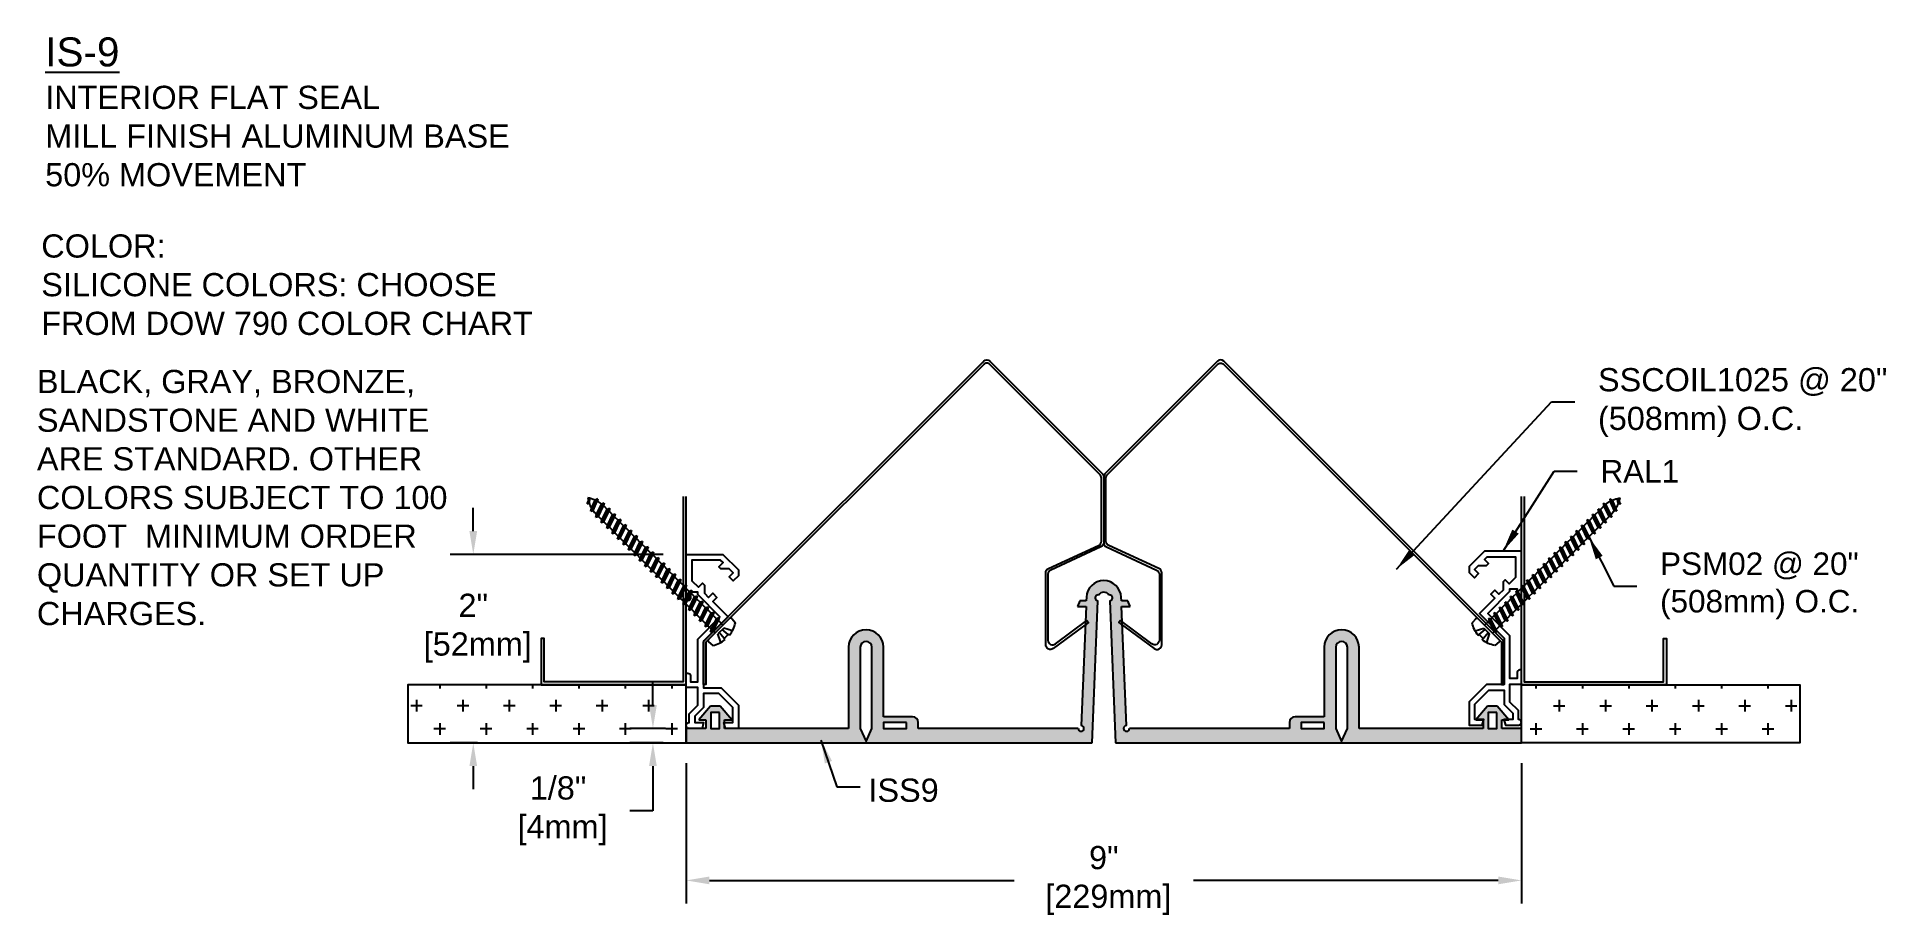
# Model space of a CAD drawing. Header units: inches. Extents: x -4 to 15.9, y -1.9 to 7.6.
import ezdxf

# ---------------------------------------------------------------- set-up
doc = ezdxf.new("R2010")
doc.units = ezdxf.units.IN
doc.header["$MEASUREMENT"] = 0
for name, color, linetype in [('Anchors', 4, 'Continuous'), ('Conditions', 1, 'Continuous'), ('Dimensions', 3, 'Continuous'), ('Fillers', 2, 'Continuous'), ('Metals', 7, 'Continuous'), ('TEXT', 2, 'Continuous')]:
    doc.layers.add(name, color=color, linetype=linetype)
doc.styles.add('ARIAL', font='arial.ttf')
doc.dimstyles.new('Arial', dxfattribs={"dimtxt": 0.25, "dimasz": 0.25, "dimexe": 0.25, "dimexo": 0.25, "dimgap": 0.25, "dimtad": 0, "dimtih": 1, "dimtoh": 1, "dimdec": 4, "dimzin": 3, "dimdsep": 46, "dimlunit": 4, "dimtxsty": 'ARIAL', "dimcen": 0.25, "dimadec": 0, "dimazin": 0, "dimtfac": 1, "dimtdec": 4, "dimtofl": 0, "dimtmove": 0, "dimatfit": 3, "dimfxl": 0, "dimfrac": 2, "dimtolj": 1, "dimtzin": 0, "dimarcsym": 0})

# ---------------------------------------------------------------- blocks, each defined once
blk = doc.blocks.new('A$CB0F2')
blk.add_lwpolyline([(0.0290266023966832, 0.002284083816766619, -0.958439057954377), (0.03165451123817498, 0.06417249742318504), (0.03165451123817498, 0.1581724974231791), (0.1246545112381749, 0.2511724974231827), (0.1246545112381732, 0.4421724974231852), (0.0006545112381761697, 0.4421724974231852), (0.0006545112381743934, 0.5971724974231862), (0.01665451123817741, 0.5971724974231805, -0.4142135623730836), (0.04765451123817677, 0.5661724974231803), (0.04765451123817677, 0.5041724974231827), (0.1246545112381749, 0.5041724974231827), (0.1246545112381732, 0.9648537382903073), (0.3641383133159959, 1.204337540368135), (0.1246545112381732, 1.443821342445956), (0.1246545112381732, 1.471172497423181), (0.04765451123817854, 1.471172497423181), (0.04765451123817976, 1.409172497423183, -0.4142135623730893), (0.01665451123817974, 1.378172497423178), (0.0006545112381761697, 1.378172497423178), (0.0006545112381743934, 1.87717249742318), (0.3969959238851253, 1.87717249742318), (0.563654511238175, 1.710513910070132), (0.563654511238175, 1.64709847101848), (0.5069738831156823, 1.590417842895987), (0.4631332626821134, 1.634258463329557), (0.5076809898968708, 1.678806190544306), (0.4638403694633055, 1.722646810977869), (0.3754520218149811, 1.721939704196684), (0.3535317115981975, 1.74386001441347), (0.3980794388129532, 1.788407741628225), (0.3713146830179941, 1.815172497423183), (0.06265451123817378, 1.815172497423176), (0.06265451123817378, 1.593502583313088), (0.1329143958679957, 1.523242698683268), (0.1767550163015592, 1.567083319116831), (0.1986753265183427, 1.545163008900046), (0.1986753265183463, 1.457481768032919), (0.2425159469519134, 1.413641147599348), (0.2863565673854751, 1.457481768032919), (0.3301971878190422, 1.413641147599348), (0.2863565673854787, 1.369800527165785), (0.45181955418313, 1.204337540368135), (0.1866545112381743, 0.9391724974231779), (0.1866545112381743, 0.4391724974231708), (0.3766545112381792, 0.4391724974231708), (0.563654511238175, 0.2521724974231874), (0.563654511238175, 0.002172497423187425), (0.4232673611689055, 0.002172497423187425), (0.406654511238175, 0.06417249742318504), (0.5016545112381756, 0.06417249742318504), (0.5016545112381774, 0.2264912565560438), (0.3509732703710426, 0.3771724974231874), (0.1866545112381743, 0.3771724974231732), (0.1866545112381743, 0.2254912565560532), (0.09365451123817259, 0.1324912565560497), (0.09365451123817259, 0.06417249742318504), (0.1886545112381732, 0.06417249742318504), (0.172041661307448, 0.002172497423187425), (0.0290171089058866, 0.002172497423187425)], format="xyb")
blk = doc.blocks.new('ral1')
blk.add_blockref('A$CB0F2', (-0.0290171089058866, -0.002172497423187369))
blk = doc.blocks.new('*D8')
at = {"layer": 'Defpoints', "color": 0}
for p in [(3, -5.329070518200751e-15), (12, -4.440892098500626e-15), (3, -1.513475064191788)]:
    blk.add_point(p, dxfattribs=at)
at = {"layer": 'Dimensions', "color": 0, "lineweight": -2}
for p, q in [((3, -0.2500000000000053), (3, -1.763475064191788)), ((12, -0.2500000000000044), (12, -1.763475064191788)), ((3.25, -1.513475064191788), (6.533509549795362, -1.513475064191788)), ((11.75, -1.513475064191788), (8.466490450204638, -1.513475064191788))]:
    blk.add_line(p, q, dxfattribs=at)
at = {"layer": 'Dimensions', "color": 0}
for points in [[(3.25, -1.471808397525121), (3.25, -1.555141730858454), (3, -1.513475064191788)], [(11.75, -1.471808397525121), (11.75, -1.555141730858454), (12, -1.513475064191788)]]:
    blk.add_solid(points, dxfattribs=at)
at = {"layer": 'Dimensions', "color": 0, "insert": (7.5, -1.513475064191788), "char_height": 0.25, "attachment_point": 5, "style": 'ARIAL'}
blk.add_mtext('\\A1;9"\\P [229mm]', dxfattribs=at)
blk = doc.blocks.new('*D9')
at = {"layer": 'Defpoints', "color": 0}
for p in [(3, 1.999999999999986), (0.7054412938093683, -0.03099999999999983), (1, -0.03099999999999992)]:
    blk.add_point(p, dxfattribs=at)
at = {"layer": 'Dimensions', "color": 0, "lineweight": -2}
for p, q in [((0.7054412938093687, 2.249999999999987), (0.7054412938093688, 2.499999999999987)), ((2.75, 1.999999999999986), (0.4554412938093688, 1.999999999999987)), ((0.75, -0.03099999999999985), (0.4554412938093683, -0.03099999999999976)), ((0.7054412938093682, -0.2809999999999999), (0.7054412938093682, -0.5309999999999998))]:
    blk.add_line(p, q, dxfattribs=at)
at = {"layer": 'Dimensions', "color": 0}
for points in [[(0.6637746271427021, 2.249999999999987), (0.7471079604760353, 2.249999999999987), (0.7054412938093687, 1.999999999999986)], [(0.6637746271427015, -0.2809999999999999), (0.7471079604760348, -0.2809999999999999), (0.7054412938093683, -0.03099999999999983)]]:
    blk.add_solid(points, dxfattribs=at)
at = {"layer": 'Dimensions', "color": 0, "insert": (0.7054412938093684, 1.204807118202268), "char_height": 0.25, "attachment_point": 5, "style": 'ARIAL'}
blk.add_mtext('\\A1;2"\\P [52mm]', dxfattribs=at)
blk = doc.blocks.new('*D10')
at = {"layer": 'Defpoints', "color": 0}
for p in [(3.028372091158509, 0.1251115863935723), (2.641277263180827, -0.03099999999999982), (2.999999999999999, -0.03099999999999992)]:
    blk.add_point(p, dxfattribs=at)
at = {"layer": 'Dimensions', "color": 0, "lineweight": -2}
for p, q in [((2.641277263180827, 0.3751115863935724), (2.641277263180827, 0.6251115863935724)), ((2.778372091158509, 0.1251115863935724), (2.391277263180827, 0.1251115863935725)), ((2.749999999999999, -0.03099999999999985), (2.391277263180827, -0.03099999999999974)), ((2.641277263180827, -0.2809999999999999), (2.641277263180827, -0.7629426182496241)), ((2.641277263180827, -0.7629426182496241), (2.391277263180827, -0.7629426182496241))]:
    blk.add_line(p, q, dxfattribs=at)
at = {"layer": 'Dimensions', "color": 0}
for points in [[(2.59961059651416, 0.3751115863935724), (2.682943929847494, 0.3751115863935724), (2.641277263180827, 0.1251115863935724)], [(2.59961059651416, -0.2809999999999998), (2.682943929847494, -0.2809999999999999), (2.641277263180827, -0.03099999999999982)]]:
    blk.add_solid(points, dxfattribs=at)
at = {"layer": 'Dimensions', "color": 0, "insert": (1.619022829347266, -0.7629426182496237), "char_height": 0.25, "attachment_point": 5, "style": 'ARIAL'}
blk.add_mtext('\\A1;1/8"\\P [4mm]', dxfattribs=at)
blk = doc.blocks.new('PSM02')
for p, q in [((-0.1774361427489571, 0.01734847910430732), (-0.1721986086362245, 0.07721376795032042)), ((-0.1615391905238908, 0), (0.1615391905238908, 0)), ((-0.08899429940314846, 0.11585088816332), (-0.04368315182275734, 0.02807098049310348)), ((-0.06000038252260559, -0.06894100000895964), (-0.06000038252260559, 0)), ((-0.04368315182275734, 0.02807098049310348), (0.04368315182275834, 0.02807098049310348)), ((-0.03191969570479153, 0.1271202197543443), (-0.02993926892525717, 0.1114536465035598)), ((-0.02993926892525717, 0.1114536465035598), (0.02993926892525806, 0.1114536465035598)), ((-0.02993926892525717, 0.1114536465035598), (-0.02302516832651497, 0.02807098049310348)), ((0.02993926892525806, 0.1114536465035598), (0.02302516832651619, 0.02807098049310348)), ((0.03191969570479253, 0.1271202197543443), (0.02993926892525806, 0.1114536465035598)), ((0.08899429940314946, 0.11585088816332), (0.04368315182275834, 0.02807098049310348)), ((0.06000038252260587, -0.02727433334229223), (0.06000038252260586, 0)), ((0.1774361427489571, 0.01734847910430732), (0.1721986086362255, 0.07721376795032042)), ((-0.08600000000000033, -0.08333333333331394), (0.08599999999999966, -0.04166666666664653)), ((-0.08600000000000033, -0.0833333333333135), (-0.06000038252260559, -0.06894100000895964)), ((-0.08600000000000033, -0.08333333333331394), (-0.06000038252260559, -0.0977256666576678)), ((-0.08600000000000033, -0.1666666666666479), (0.08599999999999966, -0.1249999999999805)), ((-0.08600000000000033, -0.1666666666666474), (-0.06000038252260559, -0.1522743333422936)), ((-0.08600000000000033, -0.1666666666666479), (-0.06000038252260559, -0.1810589999910017)), ((0.06000038252260492, -0.02727433334229268), (-0.06000038252260559, -0.06894100000895964)), ((0.06000038252260492, -0.05605899999100084), (-0.06000038252260559, -0.0977256666576678)), ((-0.06000038252260559, -0.1522743333422936), (-0.06000038252260559, -0.0977256666576678)), ((0.06000038252260492, -0.1106076666756266), (-0.06000038252260559, -0.1522743333422936)), ((0.06000038252260492, -0.1393923333243348), (-0.06000038252260559, -0.1810589999910017)), ((-0.06000038252260559, -0.2356076666756275), (-0.06000038252260559, -0.1810589999910017)), ((0.06000038252260492, -0.1939410000089605), (-0.06000038252260559, -0.2356076666756275)), ((0.08599999999999966, -0.04166666666664653), (0.06000038252260492, -0.02727433334229268)), ((0.08599999999999966, -0.04166666666664698), (0.06000038252260492, -0.05605899999100084)), ((0.06000038252260587, -0.1106076666756262), (0.06000038252260587, -0.05605899999100039)), ((0.08599999999999966, -0.1249999999999805), (0.06000038252260492, -0.1106076666756266)), ((0.08599999999999966, -0.1249999999999809), (0.06000038252260492, -0.1393923333243348)), ((0.06000038252260587, -0.1939410000089601), (0.06000038252260587, -0.1393923333243343)), ((0.08599999999999966, -0.2083333333333144), (0.06000038252260492, -0.1939410000089605)), ((-0.08600000000000033, -0.2499999999999818), (0.08599999999999966, -0.2083333333333144)), ((-0.08600000000000033, -0.2499999999999813), (-0.06000038252260559, -0.2356076666756275)), ((-0.08600000000000033, -0.2499999999999818), (-0.06000038252260559, -0.2643923333243356)), ((-0.08600000000000033, -0.3333333333333157), (0.08599999999999966, -0.2916666666666483)), ((-0.08600000000000033, -0.3333333333333153), (-0.06000038252260559, -0.3189410000089614)), ((-0.08600000000000033, -0.3333333333333157), (-0.06000038252260559, -0.3477256666576696)), ((-0.08600000000000033, -0.4166666666666496), (0.08599999999999966, -0.3749999999999822)), ((0.06000038252260492, -0.2227256666576687), (-0.06000038252260559, -0.2643923333243356)), ((-0.06000038252260559, -0.3189410000089614), (-0.06000038252260559, -0.2643923333243356)), ((0.06000038252260492, -0.2772743333422945), (-0.06000038252260559, -0.3189410000089614)), ((0.06000038252260492, -0.3060589999910026), (-0.06000038252260559, -0.3477256666576696)), ((-0.06000038252260559, -0.4022743333422953), (-0.06000038252260559, -0.3477256666576696)), ((0.06000038252260492, -0.3606076666756284), (-0.06000038252260559, -0.4022743333422953)), ((0.06000038252260492, -0.3893923333243365), (-0.06000038252260559, -0.4310589999910035)), ((0.08599999999999966, -0.2083333333333148), (0.06000038252260492, -0.2227256666576687)), ((0.06000038252260587, -0.277274333342294), (0.06000038252260587, -0.2227256666576682)), ((0.08599999999999966, -0.2916666666666483), (0.06000038252260492, -0.2772743333422945)), ((0.08599999999999966, -0.2916666666666488), (0.06000038252260492, -0.3060589999910026)), ((0.06000038252260587, -0.3606076666756279), (0.06000038252260587, -0.3060589999910022)), ((0.08599999999999966, -0.3749999999999822), (0.06000038252260492, -0.3606076666756284)), ((0.08599999999999966, -0.3749999999999827), (0.06000038252260492, -0.3893923333243365)), ((0.06000038252260587, -0.4439410000089619), (0.06000038252260587, -0.3893923333243361)), ((-0.08600000000000033, -0.4166666666666492), (-0.06000038252260559, -0.4022743333422953)), ((-0.08600000000000033, -0.4166666666666496), (-0.06000038252260559, -0.4310589999910035)), ((-0.08600000000000033, -0.4999999999999836), (0.08599999999999966, -0.4583333333333162)), ((-0.08600000000000033, -0.4999999999999831), (-0.06000038252260559, -0.4856076666756293)), ((-0.08600000000000033, -0.4999999999999836), (-0.06000038252260559, -0.5143923333243374)), ((-0.08600000000000033, -0.5833333333333175), (0.08599999999999966, -0.5416666666666501)), ((-0.08600000000000033, -0.583333333333317), (-0.06000038252260559, -0.5689410000089632)), ((-0.08600000000000033, -0.5833333333333175), (-0.06000038252260559, -0.5977256666576714)), ((-0.06000038252260559, -0.4856076666756293), (-0.06000038252260559, -0.4310589999910035)), ((0.06000038252260492, -0.4439410000089623), (-0.06000038252260559, -0.4856076666756293)), ((0.06000038252260492, -0.4727256666576705), (-0.06000038252260559, -0.5143923333243374)), ((-0.06000038252260559, -0.5689410000089632), (-0.06000038252260559, -0.5143923333243374)), ((0.06000038252260492, -0.5272743333422962), (-0.06000038252260559, -0.5689410000089632)), ((0.06000038252260492, -0.5560589999910044), (-0.06000038252260559, -0.5977256666576714)), ((-0.06000038252260559, -0.6522743333422971), (-0.06000038252260559, -0.5977256666576714)), ((0.08599999999999966, -0.4583333333333162), (0.06000038252260492, -0.4439410000089623)), ((0.08599999999999966, -0.4583333333333166), (0.06000038252260492, -0.4727256666576705)), ((0.06000038252260587, -0.5272743333422958), (0.06000038252260587, -0.47272566665767)), ((0.08599999999999966, -0.5416666666666501), (0.06000038252260492, -0.5272743333422962)), ((0.08599999999999966, -0.5416666666666505), (0.06000038252260492, -0.5560589999910044)), ((0.06000038252260587, -0.6106076666756297), (0.06000038252260587, -0.5560589999910039)), ((-0.08600000000000033, -0.6666666666666514), (0.08599999999999966, -0.624999999999984)), ((-0.08600000000000033, -0.666666666666651), (-0.06000038252260559, -0.6522743333422971)), ((-0.08600000000000033, -0.6666666666666514), (-0.06000038252260559, -0.6810589999910053)), ((-0.08600000000000033, -0.7499999999999853), (0.08599999999999966, -0.7083333333333179)), ((-0.08600000000000033, -0.7499999999999849), (-0.06000038252260559, -0.735607666675631)), ((-0.08600000000000033, -0.7499999999999853), (-0.06000038252260559, -0.7643923333243392)), ((-0.08600000000000033, -0.8333333333333193), (0.08599999999999966, -0.7916666666666519)), ((0.06000038252260492, -0.6106076666756302), (-0.06000038252260559, -0.6522743333422971)), ((0.06000038252260492, -0.6393923333243383), (-0.06000038252260559, -0.6810589999910053)), ((-0.06000038252260559, -0.735607666675631), (-0.06000038252260559, -0.6810589999910053)), ((0.06000038252260492, -0.6939410000089641), (-0.06000038252260559, -0.735607666675631)), ((0.06000038252260492, -0.7227256666576722), (-0.06000038252260559, -0.7643923333243392)), ((-0.06000038252260559, -0.818941000008965), (-0.06000038252260559, -0.7643923333243392)), ((0.06000038252260492, -0.777274333342298), (-0.06000038252260559, -0.818941000008965)), ((0.08599999999999966, -0.624999999999984), (0.06000038252260492, -0.6106076666756302)), ((0.08599999999999966, -0.6249999999999845), (0.06000038252260492, -0.6393923333243383)), ((0.06000038252260587, -0.6939410000089636), (0.06000038252260587, -0.6393923333243379)), ((0.08599999999999966, -0.7083333333333179), (0.06000038252260492, -0.6939410000089641)), ((0.08599999999999966, -0.7083333333333184), (0.06000038252260492, -0.7227256666576722)), ((0.06000038252260587, -0.7772743333422976), (0.06000038252260587, -0.7227256666576718)), ((0.08599999999999966, -0.7916666666666519), (0.06000038252260492, -0.777274333342298)), ((0.08599999999999966, -0.7916666666666523), (0.06000038252260492, -0.8060589999910062)), ((-0.08600000000000033, -0.8333333333333188), (-0.06000038252260559, -0.818941000008965)), ((-0.08600000000000033, -0.8333333333333193), (-0.06000038252260559, -0.8477256666576731)), ((-0.08600000000000033, -0.9166666666666532), (0.08599999999999966, -0.8749999999999858)), ((-0.08600000000000033, -0.9166666666666528), (-0.06000038252260559, -0.9022743333422989)), ((-0.08600000000000033, -0.9166666666666532), (-0.06000038252260559, -0.931058999991007)), ((-0.08600000000000033, -0.9999999999999871), (0.08599999999999966, -0.9583333333333197)), ((-0.08600000000000033, -0.9999999999999867), (-0.06000038252260559, -0.9856076666756328)), ((0.06000038252260492, -0.8060589999910062), (-0.06000038252260559, -0.8477256666576731)), ((-0.06000038252260559, -0.9022743333422989), (-0.06000038252260559, -0.8477256666576731)), ((0.06000038252260492, -0.8606076666756319), (-0.06000038252260559, -0.9022743333422989)), ((0.06000038252260492, -0.8893923333243401), (-0.06000038252260559, -0.931058999991007)), ((-0.06000038252260559, -0.9856076666756328), (-0.06000038252260559, -0.931058999991007)), ((0.06000038252260492, -0.9439410000089659), (-0.06000038252260559, -0.9856076666756328)), ((0.06000038252260492, -0.972725666657674), (-0.06000038252260559, -1.014392333324341)), ((0.06000038252260587, -0.8606076666756315), (0.06000038252260587, -0.8060589999910057)), ((0.08599999999999966, -0.8749999999999858), (0.06000038252260492, -0.8606076666756319)), ((0.08599999999999966, -0.8749999999999862), (0.06000038252260492, -0.8893923333243401)), ((0.06000038252260587, -0.9439410000089654), (0.06000038252260587, -0.8893923333243396)), ((0.08599999999999966, -0.9583333333333197), (0.06000038252260492, -0.9439410000089659)), ((0.08599999999999966, -0.9583333333333202), (0.06000038252260492, -0.972725666657674)), ((0.06000038252260587, -1.027274333342299), (0.06000038252260587, -0.9727256666576736)), ((-0.08600000000000033, -0.9999999999999871), (-0.06000038252260559, -1.014392333324341)), ((-0.08600000000000033, -1.083333333333321), (0.08599999999999966, -1.041666666666654)), ((-0.08600000000000033, -1.083333333333321), (-0.06000038252260559, -1.068941000008967)), ((-0.08600000000000033, -1.083333333333321), (-0.06000038252260559, -1.097725666657675)), ((-0.08600000000000033, -1.166666666666655), (0.08599999999999966, -1.124999999999988)), ((-0.08600000000000033, -1.166666666666655), (-0.06000038252260559, -1.152274333342301)), ((-0.08600000000000033, -1.166666666666655), (-0.06000038252260559, -1.181058999991009)), ((-0.06000038252260559, -1.068941000008967), (-0.06000038252260559, -1.014392333324341)), ((0.06000038252260492, -1.0272743333423), (-0.06000038252260559, -1.068941000008967)), ((0.06000038252260492, -1.056058999991008), (-0.06000038252260559, -1.097725666657675)), ((-0.06000038252260559, -1.152274333342301), (-0.06000038252260559, -1.097725666657675)), ((0.06000038252260492, -1.110607666675634), (-0.06000038252260559, -1.152274333342301)), ((0.06000038252260492, -1.139392333324342), (-0.06000038252260559, -1.181058999991009)), ((-0.06000038252260559, -1.235607666675635), (-0.06000038252260559, -1.181058999991009)), ((0.06000038252260492, -1.193941000008968), (-0.06000038252260559, -1.235607666675635)), ((0.08599999999999966, -1.041666666666654), (0.06000038252260492, -1.0272743333423)), ((0.08599999999999966, -1.041666666666654), (0.06000038252260492, -1.056058999991008)), ((0.06000038252260587, -1.110607666675633), (0.06000038252260587, -1.056058999991007)), ((0.08599999999999966, -1.124999999999988), (0.06000038252260492, -1.110607666675634)), ((0.08599999999999966, -1.124999999999988), (0.06000038252260492, -1.139392333324342)), ((0.06000038252260587, -1.193941000008967), (0.06000038252260587, -1.139392333324341)), ((0.08599999999999966, -1.208333333333321), (0.06000038252260492, -1.193941000008968)), ((-0.08600000000000033, -1.249999999999989), (0.08599999999999966, -1.208333333333321)), ((-0.08600000000000033, -1.249999999999988), (-0.06000038252260559, -1.235607666675635)), ((-0.08600000000000033, -1.249999999999989), (-0.06000038252260559, -1.264392333324343)), ((-0.08600000000000033, -1.333333333333323), (0.08599999999999966, -1.291666666666655)), ((-0.08600000000000033, -1.333333333333322), (-0.06000038252260559, -1.318941000008969)), ((-0.08600000000000033, -1.333333333333323), (-0.06000038252260559, -1.347725666657677)), ((-0.08600000000000033, -1.416666666666657), (0.08599999999999966, -1.374999999999989)), ((0.06000038252260492, -1.222725666657676), (-0.06000038252260559, -1.264392333324343)), ((-0.06000038252260559, -1.318941000008969), (-0.06000038252260559, -1.264392333324343)), ((0.06000038252260492, -1.277274333342302), (-0.06000038252260559, -1.318941000008969)), ((0.06000038252260492, -1.30605899999101), (-0.06000038252260559, -1.347725666657677)), ((-0.06000038252260559, -1.402274333342302), (-0.06000038252260559, -1.347725666657677)), ((0.06000038252260492, -1.360607666675635), (-0.06000038252260559, -1.402274333342302)), ((0.06000038252260492, -1.389392333324344), (-0.06000038252260559, -1.431058999991011)), ((0.08599999999999966, -1.208333333333322), (0.06000038252260492, -1.222725666657676)), ((0.06000038252260587, -1.277274333342301), (0.06000038252260587, -1.222725666657675)), ((0.08599999999999966, -1.291666666666655), (0.06000038252260492, -1.277274333342302)), ((0.08599999999999966, -1.291666666666656), (0.06000038252260492, -1.30605899999101)), ((0.06000038252260587, -1.360607666675635), (0.06000038252260587, -1.306058999991009)), ((0.08599999999999966, -1.374999999999989), (0.06000038252260492, -1.360607666675635)), ((0.08599999999999966, -1.37499999999999), (0.06000038252260492, -1.389392333324344)), ((0.06000038252260587, -1.443941000008969), (0.06000038252260587, -1.389392333324343)), ((-0.08600000000000033, -1.416666666666656), (-0.06000038252260559, -1.402274333342302)), ((-0.08600000000000033, -1.416666666666657), (-0.06000038252260559, -1.431058999991011)), ((-0.08600000000000033, -1.499999999999991), (0.08599999999999966, -1.458333333333323)), ((-0.08600000000000033, -1.49999999999999), (-0.06000038252260559, -1.485607666675636)), ((-0.08600000000000033, -1.499999999999991), (-0.06000038252260559, -1.514392333324345)), ((-0.08600000000000033, -1.583333333333325), (0.08599999999999966, -1.541666666666657)), ((-0.08600000000000033, -1.583333333333324), (-0.06000038252260559, -1.56894100000897)), ((-0.08600000000000033, -1.583333333333325), (-0.06000038252260559, -1.597725666657678)), ((-0.06000038252260559, -1.485607666675636), (-0.06000038252260559, -1.431058999991011)), ((0.06000038252260492, -1.443941000008969), (-0.06000038252260559, -1.485607666675636)), ((0.06000038252260492, -1.472725666657678), (-0.06000038252260559, -1.514392333324345)), ((-0.06000038252260559, -1.56894100000897), (-0.06000038252260559, -1.514392333324345)), ((0.06000038252260492, -1.527274333342303), (-0.06000038252260559, -1.56894100000897)), ((0.06000038252260492, -1.556058999991011), (-0.06000038252260559, -1.597725666657678)), ((0.08599999999999966, -1.458333333333323), (0.06000038252260492, -1.443941000008969)), ((0.08599999999999966, -1.458333333333324), (0.06000038252260492, -1.472725666657678)), ((0.06000038252260587, -1.527274333342303), (0.06000038252260587, -1.472725666657677)), ((0.08599999999999966, -1.541666666666657), (0.06000038252260492, -1.527274333342303)), ((0.08599999999999966, -1.541666666666658), (0.06000038252260492, -1.556058999991011)), ((0.06000038252260587, -1.610607666675637), (0.06000038252260587, -1.556058999991011)), ((-0.08600000000000033, -1.666666666666659), (0.08599999999999966, -1.624999999999991)), ((-0.08600000000000033, -1.666666666666658), (-0.06000038252260559, -1.652274333342304)), ((-0.08600000000000033, -1.666666666666659), (-0.06000038252260559, -1.681058999991012)), ((-0.08600000000000033, -1.749999999999992), (0.08599999999999966, -1.708333333333325)), ((-0.08600000000000033, -1.749999999999992), (-0.06000038252260559, -1.735607666675638)), ((-0.08600000000000033, -1.749999999999992), (-0.06000038252260559, -1.764392333324346)), ((-0.08600000000000033, -1.833333333333326), (0.08599999999999966, -1.791666666666659)), ((-0.06000038252260559, -1.652274333342304), (-0.06000038252260559, -1.597725666657678)), ((0.06000038252260492, -1.610607666675637), (-0.06000038252260559, -1.652274333342304)), ((0.06000038252260492, -1.639392333324345), (-0.06000038252260559, -1.681058999991012)), ((-0.06000038252260559, -1.735607666675638), (-0.06000038252260559, -1.681058999991012)), ((0.06000038252260492, -1.693941000008971), (-0.06000038252260559, -1.735607666675638)), ((0.06000038252260492, -1.722725666657679), (-0.06000038252260559, -1.764392333324346)), ((-0.06000038252260559, -1.810384033766709), (-0.06000038252260559, -1.764392333324346)), ((0.06000038252260492, -1.777274333342305), (-0.06000038252260559, -1.818941000008972)), ((0.08599999999999966, -1.624999999999991), (0.06000038252260492, -1.610607666675637)), ((0.08599999999999966, -1.624999999999992), (0.06000038252260492, -1.639392333324345)), ((0.06000038252260587, -1.693941000008971), (0.06000038252260587, -1.639392333324345)), ((0.08599999999999966, -1.708333333333325), (0.06000038252260492, -1.693941000008971)), ((0.08599999999999966, -1.708333333333325), (0.06000038252260492, -1.722725666657679)), ((0.06000038252260492, -1.722725666657679), (0.06000038252260492, -1.777274333342305)), ((0.08599999999999966, -1.791666666666659), (0.06000038252260492, -1.777274333342305)), ((0.08599999999999966, -1.791666666666659), (0.06000038252260492, -1.806058999991013)), ((-0.08600000000000033, -1.833333333333326), (-0.06000038252260559, -1.818941000008972)), ((-0.08600000000000033, -1.833333333333326), (-0.05795843673944302, -1.847016662225363)), ((-0.0685072365318801, -1.91666666666666), (0.0786848443678766, -1.874999999999993)), ((-0.0685072365318801, -1.91666666666666), (-0.04701931600050644, -1.90197576635722)), ((-0.0685072365318801, -1.91666666666666), (-0.03889840344016934, -1.926426428765702)), ((0.06000038252260492, -1.806058999991013), (-0.05795843673944302, -1.847016662225363)), ((0.05593063336421672, -1.862020765013267), (-0.04701931600050644, -1.90197576635722)), ((0.04962647156095321, -1.892427993468217), (-0.03889840344016934, -1.926426428765702)), ((0.03045700018366955, -1.946777490736951), (-0.003899972650897879, -1.972015339552947)), ((-0.003899972650897879, -1.972015339552947), (0.05133252330863405, -1.958333333333327)), ((0.01735969712463097, -1.972531926371056), (-0.003899972650897879, -1.972015339552947)), ((0.05133252330863405, -1.958333333333327), (0.01735969712463097, -1.972531926371056)), ((0.05133252330863405, -1.958333333333327), (0.03045700018366955, -1.946777490736951)), ((0.0786848443678766, -1.874999999999993), (0.04962647156095321, -1.892427993468217)), ((0.0786848443678766, -1.874999999999993), (0.05593063336421672, -1.862020765013267)), ((0.06000038252260492, -1.806058999991013), (0.06000038252260587, -1.810384033766709))]:
    blk.add_line(p, q)
for centre, radius, start, end in [((-0.1615391905238908, 0.01595767600000027), 0.015957676, 174.9999999999996, 269.9999999999999), ((4.996003610813204e-16, -0.1847046711059524), 0.3134543499999998, 95.84467723292973, 123.3229701290912), ((4.996003610813204e-16, -0.1847046711059524), 0.3134543499999998, 56.67702987090882, 84.15532276707026), ((0.1615391905238908, 0.01595767600000027), 0.015957676, 270, 5.000000000000427), ((0.2696163539918548, -1.810384033766709), 0.3296167365144604, 180, 181.4809383450329), ((0.2696163539918548, -1.810384033766709), 0.3296167365144604, 186.380865087681, 196.1333251784494), ((0.2696163539918548, -1.810384033766709), 0.3296167365144604, 200.6129064666395, 215.1179786995784), ((-0.2696163539918545, -1.810384033766709), 0.3296167365144604, 324.8820213004216, 330.5325795580877), ((-0.2696163539918545, -1.810384033766709), 0.3296167365144604, 335.5566025897288, 345.5871481149822), ((-0.2696163539918545, -1.810384033766709), 0.3296167365144604, 350.9870971820562, 0)]:
    blk.add_arc(centre, radius, start, end)
blk = doc.blocks.new('ISS9')
h = blk.add_hatch(color=256)
h.dxf.hatch_style = 1
edge = h.paths.add_edge_path()
edge.add_arc((4.437500000000015, 1.531224000777615), 0.03125000000000065, 74.33227022296887, 267.6626544988789, ccw=False)
edge.add_arc((4.499999999999999, 1.529948999742381), 0.06250000000000033, 30.120617092700684, 149.8793829072954, ccw=False)
edge.add_arc((4.562499999999999, 1.531224000777616), 0.03125000000000031, -87.66265449890011, 105.6677297770567, ccw=False)
edge.add_line((4.563774470650677, 1.5), (4.624999999999999, -0.03099999999999992))
edge.add_line((4.624999999999999, -0.031), (9, -0.031))
edge.add_line((9, -0.031), (9, 0.1249999999999973))
edge.add_line((9, 0.1249999999999973), (8.787499999999998, 0.1249999999999973))
edge.add_line((8.787499999999998, 0.1249999999999973), (8.787499999999998, 0.218))
edge.add_line((8.787499999999998, 0.218), (8.864999999999998, 0.218))
edge.add_line((8.864999999999998, 0.218), (8.739999999999998, 0.3629999999999996))
edge.add_line((8.739999999999998, 0.3629999999999996), (8.634999999999998, 0.3629999999999996))
edge.add_line((8.634999999999998, 0.3629999999999996), (8.510000000000002, 0.218))
edge.add_line((8.510000000000002, 0.218), (8.587499999999999, 0.218))
edge.add_line((8.587499999999999, 0.218), (8.587499999999999, 0.1249999999999973))
edge.add_line((8.587499999999999, 0.1249999999999973), (7.249999999999999, 0.1249999999999973))
edge.add_line((7.249999999999999, 0.1249999999999973), (7.249999999999997, 1))
edge.add_arc((7.062499999999999, 1.000000000000001), 0.1874999999999982, 359.9999999999999, 540.0000000000001)
edge.add_line((6.875000000000001, 1), (6.875000000000001, 0.2499999999999982))
edge.add_line((6.875000000000001, 0.2499999999999982), (6.562499999999999, 0.2499999999999973))
edge.add_arc((6.5625, 0.1874999999999974), 0.06249999999999989, 90.00000000000081, 179.9999999999968)
edge.add_line((6.5, 0.1875000000000009), (6.499999999999998, 0.1249999999999973))
edge.add_line((6.499999999999998, 0.1249999999999973), (4.776251956038625, 0.1249999999999982))
edge.add_arc((4.745001956038626, 0.125), 0.03124999999999911, 92.33734550109511, 359.9999999999968, ccw=False)
edge.add_line((4.743727485387951, 0.1562240007776151), (4.691429617857969, 1.437500000000001))
edge.add_line((4.691429617857969, 1.437500000000001), (4.784429617857969, 1.437500000000001))
edge.add_line((4.784429617857969, 1.437500000000001), (4.75887855413508, 1.5))
edge.add_line((4.75887855413508, 1.5), (4.68887855413508, 1.5))
edge.add_line((4.68887855413508, 1.5), (4.687344004665698, 1.537595823646416))
edge.add_arc((4.5, 1.529948999742372), 0.1875000000000019, 2.337345501092683, 177.662654498906)
edge.add_line((4.312655995334302, 1.53759582364642), (4.31112144586492, 1.5))
edge.add_line((4.31112144586492, 1.5), (4.241121445864921, 1.5))
edge.add_line((4.241121445864921, 1.5), (4.215570382142032, 1.437500000000001))
edge.add_line((4.215570382142032, 1.437500000000001), (4.308570382142031, 1.437500000000001))
edge.add_line((4.308570382142031, 1.437500000000001), (4.256272514612048, 0.1562240007776143))
edge.add_arc((4.254998043961374, 0.1249999999999982), 0.03125000000000002, -180, 87.66265449890648, ccw=False)
edge.add_line((4.223748043961374, 0.1249999999999982), (2.5, 0.125))
edge.add_line((2.5, 0.125), (2.5, 0.1875))
edge.add_arc((2.4375, 0.1875), 0.0625, 0, 90)
edge.add_line((2.4375, 0.25), (2.125, 0.25))
edge.add_line((2.125, 0.25), (2.125, 1))
edge.add_arc((1.9375, 0.9999999999999997), 0.1875, 1.017777498068325e-13, 179.9999999999998)
edge.add_line((1.75, 1), (1.75, 0.125))
edge.add_line((1.75, 0.125), (0.4125000000000005, 0.125))
edge.add_line((0.4125000000000005, 0.125), (0.4124999999999996, 0.218))
edge.add_line((0.4124999999999996, 0.218), (0.4900000000000007, 0.218))
edge.add_line((0.4900000000000007, 0.218), (0.3650000000000002, 0.3629999999999996))
edge.add_line((0.3650000000000002, 0.3629999999999996), (0.2599999999999998, 0.3629999999999995))
edge.add_line((0.2599999999999998, 0.3629999999999995), (0.1349999999999998, 0.218))
edge.add_line((0.1349999999999998, 0.218), (0.2125000000000004, 0.218))
edge.add_line((0.2125000000000004, 0.218), (0.2124999999999995, 0.125))
edge.add_line((0.2124999999999995, 0.125), (0, 0.125))
edge.add_line((0, 0.125), (0, -0.031))
edge.add_line((0, -0.031), (4.375000000000001, -0.031))
edge.add_line((4.375000000000001, -0.031), (4.436225529349326, 1.499999999999999))
h.paths.add_polyline_path([(2.375000000000001, 0.125), (2.125, 0.125), (2.125, 0.1875), (2.375, 0.1875)], flags=16)
h.paths.add_polyline_path([(6.625, 0.1249999999999973), (6.625, 0.1875), (6.875000000000001, 0.1875), (6.875000000000001, 0.1249999999999973)], flags=16)
edge = h.paths.add_edge_path(flags=16)
edge.add_line((2, 0.125), (1.9375, -0.01600000000000032))
edge.add_line((1.9375, -0.01600000000000032), (1.875, 0.1250000000000005))
edge.add_line((1.875, 0.1250000000000005), (1.875, 1))
edge.add_arc((1.9375, 1), 0.0625, 0, 180, ccw=False)
edge.add_line((2, 1), (2, 0.125))
edge = h.paths.add_edge_path(flags=16)
edge.add_line((7.000000000000001, 0.1249999999999973), (7.000000000000001, 1))
edge.add_arc((7.062499999999999, 1), 0.06249999999999822, 0, 180, ccw=False)
edge.add_line((7.124999999999997, 1), (7.124999999999998, 0.1249999999999979))
edge.add_line((7.124999999999998, 0.1249999999999979), (7.062499999999999, -0.01600000000000032))
edge.add_line((7.062499999999999, -0.01600000000000032), (7.000000000000001, 0.1249999999999973))
h.paths.add_polyline_path([(0.359, 0.125), (0.266, 0.125), (0.266, 0.2969999999999997), (0.359, 0.2969999999999997)], flags=16)
h.paths.add_polyline_path([(8.640999999999998, 0.1249999999999973), (8.640999999999998, 0.296999999999997), (8.733999999999998, 0.296999999999997), (8.733999999999998, 0.1249999999999973)], flags=16)
for p, q in [((4.241121445864921, 1.5), (4.215570382142032, 1.437500000000001)), ((4.215570382142032, 1.437500000000001), (4.308570382142031, 1.437500000000001)), ((4.31112144586492, 1.5), (4.241121445864921, 1.5)), ((4.308570382142031, 1.437500000000001), (4.256272514612048, 0.1562240007776143)), ((4.312655995334303, 1.537595823646426), (4.31112144586492, 1.5)), ((4.375000000000001, -0.031), (4.436225529349326, 1.5)), ((4.563774470650677, 1.5), (4.624999999999999, -0.031)), ((4.68887855413508, 1.5), (4.687344004665698, 1.537595823646426)), ((4.75887855413508, 1.5), (4.68887855413508, 1.5)), ((4.691429617857969, 1.437500000000001), (4.784429617857969, 1.437500000000001)), ((4.743727485387951, 0.1562240007776143), (4.691429617857969, 1.437500000000001)), ((4.784429617857969, 1.437500000000001), (4.75887855413508, 1.5)), ((1.75, 1), (1.75, 0.125)), ((2.125, 0.25), (2.125, 1)), ((6.875000000000001, 1), (6.875000000000001, 0.2499999999999982)), ((7.249999999999999, 0.1249999999999973), (7.249999999999997, 1)), ((0.26, 0.3629999999999995), (0.1350000000000002, 0.218)), ((0.1350000000000002, 0.218), (0.2125000000000001, 0.218)), ((0.2125000000000001, 0.218), (0.2125000000000001, 0.125)), ((0.3650000000000002, 0.3629999999999995), (0.26, 0.3629999999999995)), ((0.49, 0.218), (0.3650000000000002, 0.3629999999999995)), ((0.4125000000000001, 0.218), (0.49, 0.218)), ((0.4125000000000001, 0.125), (0.4125000000000001, 0.218)), ((2.4375, 0.25), (2.125, 0.25)), ((6.875000000000001, 0.2499999999999982), (6.562499999999999, 0.2499999999999973)), ((8.634999999999998, 0.3629999999999995), (8.510000000000002, 0.218)), ((8.510000000000002, 0.218), (8.587499999999999, 0.218)), ((8.587499999999999, 0.218), (8.587499999999999, 0.1249999999999973)), ((8.739999999999998, 0.3629999999999995), (8.634999999999998, 0.3629999999999995)), ((8.864999999999998, 0.218), (8.739999999999998, 0.3629999999999995)), ((8.787499999999998, 0.218), (8.864999999999998, 0.218)), ((8.787499999999998, 0.1249999999999973), (8.787499999999998, 0.218)), ((0, 0.125), (0, -0.031)), ((0.2125000000000001, 0.125), (0, 0.125)), ((1.75, 0.125), (0.4125000000000001, 0.125)), ((2.5, 0.125), (2.5, 0.1875)), ((4.223748043961374, 0.1249999999999982), (2.5, 0.125)), ((6.499999999999998, 0.1249999999999973), (4.776251956038625, 0.1249999999999982)), ((6.500000000000001, 0.1874999999999982), (6.499999999999998, 0.1249999999999973)), ((8.587499999999999, 0.1249999999999973), (7.249999999999999, 0.1249999999999973)), ((9, 0.1249999999999973), (8.787499999999998, 0.1249999999999973)), ((9, -0.031), (9, 0.1249999999999973)), ((0, -0.031), (4.375000000000001, -0.031)), ((4.624999999999999, -0.031), (9, -0.031))]:
    blk.add_line(p, q)
for points in [[(1.875, 1), (1.875, 0.125), (1.9375, -0.01600000000000032), (2, 0.125), (2, 1, 0.9999999999999999)], [(7.000000000000001, 1), (7.000000000000001, 0.1249999999999973), (7.062499999999999, -0.01600000000000032), (7.124999999999997, 0.1249999999999973), (7.124999999999997, 1, 0.9999999999999999)]]:
    blk.add_lwpolyline(points, format="xyb", close=True)
for points in [[(0.3589999999999998, 0.2969999999999997), (0.266, 0.2969999999999997), (0.266, 0.125), (0.3590000000000002, 0.125)], [(8.733999999999998, 0.296999999999997), (8.640999999999998, 0.296999999999997), (8.640999999999998, 0.1249999999999973), (8.733999999999998, 0.1249999999999973)], [(2.375, 0.1875), (2.125, 0.1875), (2.125, 0.125), (2.375, 0.125)], [(6.875000000000001, 0.1875), (6.625, 0.1875), (6.625, 0.1249999999999973), (6.875000000000001, 0.1249999999999973)]]:
    blk.add_lwpolyline(points, close=True)
for centre, radius, start, end in [((4.5, 1.529948999742373), 0.1875000000000014, 2.337345501095593, 177.6626544989044), ((4.437499999999999, 1.531224000777616), 0.03125000000000078, 74.3322702229402, 267.662654498909), ((4.5, 1.529948999742382), 0.06250000000000062, 30.12061709270023, 149.8793829072994), ((4.562500000000001, 1.531224000777616), 0.03125000000000055, 272.3373455010976, 105.6677297770582), ((1.9375, 1), 0.1875, 0, 180), ((7.062499999999999, 1), 0.1874999999999982, 0, 180), ((2.4375, 0.1875), 0.0625, 0, 90), ((6.562499999999999, 0.1874999999999982), 0.06249999999999911, 90, 180), ((4.254998043961374, 0.1249999999999982), 0.03125000000000003, 180, 87.66265449890656), ((4.745001956038626, 0.125), 0.03124999999999911, 92.3373455010952, 359.9999999999976)]:
    blk.add_arc(centre, radius, start, end)
blk = doc.blocks.new('SS2C9')
at = {"layer": 'Metals'}
for points in [[(3.019354505441754, 3.484532034198125, -0.4142135623730683), (3.085645766178004, 3.484532034198132), (4.297855474869181, 2.272322325506941, -0.1989123673796712), (4.31250013580987, 2.236966986447612), (4.31250013580987, 1.52656367873174, -0.2932563254157349), (4.283332871334522, 1.481110437587027), (3.741667400285195, 1.232847096689419, 0.293256325415739), (3.712500135809847, 1.187393855544705), (3.712500135809847, 0.4763657088196993, 0.6155104360934965), (3.792206836977158, 0.4361474057008863), (4.132573517193578, 0.6875546126788521), (4.147426867109601, 0.6674453762807246), (3.767206836977152, 0.3866011201876489, -0.6155104360935155), (3.687500135809842, 0.4268194233064619), (3.687500135809842, 1.203436311341463, -0.2932563254157565), (3.716667400285189, 1.248889552486176), (4.258332871334517, 1.497152893383785, 0.2932563254157349), (4.287500135809864, 1.542606134528498), (4.287500135809864, 2.226611647388282, 0.1989123673796654), (4.272855474869175, 2.261966986447611), (3.085645769012842, 3.449176692303951, 0.4142135634835282), (3.019354508150911, 3.449176692178298), (0.02500021786201501, 0.4548223791864032), (0.02500021786201501, 0), (0, 0), (1.358098415948916e-07, 0.4444669864476083, -0.1989123673796511), (0.01464479675053099, 0.4798223255069374), (3.019354505441754, 3.484532034198125)], [(5.605645766177986, 3.484532034198125, 0.4142135623730683), (5.539354505441736, 3.484532034198132), (4.327144796750559, 2.272322325506941, 0.1989123673796712), (4.31250013580987, 2.236966986447612), (4.31250013580987, 1.52656367873174, 0.2932563254157349), (4.341667400285218, 1.481110437587027), (4.883332871334545, 1.232847096689419, -0.293256325415739), (4.912500135809893, 1.187393855544705), (4.912500135809893, 0.4763657088196993, -0.6155104360934965), (4.832793434642582, 0.4361474057008863), (4.492426754426162, 0.6875546126788521), (4.477573404510139, 0.6674453762807246), (4.857793434642588, 0.3866011201876489, 0.6155104360935155), (4.937500135809898, 0.4268194233064619), (4.937500135809898, 1.203436311341463, 0.2932563254157565), (4.908332871334551, 1.248889552486176), (4.366667400285223, 1.497152893383785, -0.2932563254157349), (4.337500135809876, 1.542606134528498), (4.337500135809876, 2.226611647388282, -0.1989123673796654), (4.352144796750565, 2.261966986447611), (5.539354502606898, 3.449176692303951, -0.4142135634835282), (5.605645763468829, 3.449176692178298), (8.600000053757725, 0.4548223791864032), (8.600000053757725, 0), (8.62500027161974, 0), (8.625000135809898, 0.4444669864476083, 0.1989123673796511), (8.610355474869209, 0.4798223255069374), (5.605645766177986, 3.484532034198125, 0.4142135623730962)]]:
    blk.add_lwpolyline(points, format="xyb", dxfattribs=at)

msp = doc.modelspace()

# ---------------------------------------------------------------- hatches: boundary and pattern name
at = {"layer": 'Conditions'}
h = msp.add_hatch(dxfattribs=at)
h.set_pattern_fill('CROSS', color=256, style=0)
h.set_pattern_definition([(180, (8.905612227417492, 5.118626280090679), (-0.25, -0.25), [0.125, -0.375]), (270, (8.843112227417492, 5.181126280090679), (0.25, -0.25), [0.125, -0.375])])
h.paths.add_polyline_path([(1.77635683940025e-15, -0.03099999999999992), (3.000000000000001, -0.03099999999999992), (3, 0.0690000000000015), (2.999999999999999, 0.5940000000000001), (1.4375, 0.5940000000000001), (0, 0.5940000000000001)])
h = msp.add_hatch(dxfattribs=at)
h.set_pattern_fill('CROSS', color=256, style=0)
h.set_pattern_definition([(7.016477563892661e-15, (6.094387772582508, 5.118626280090679), (0.25, -0.25), [0.125, -0.375]), (270, (6.156887772582508, 5.181126280090679), (-0.25, -0.25), [0.125, -0.375])])
h.paths.add_polyline_path([(15, -0.03099999999999992), (12, -0.03099999999999992), (12, 0.0690000000000015), (12, 0.5940000000000001), (13.5625, 0.5940000000000001), (15, 0.5940000000000001)])

# ---------------------------------------------------------------- linework, layer by layer
for points in [[(2.96875, 2.62525), (2.96875, 0.6252500000000001), (1.46875, 0.6252500000000001), (1.46875, 1.094), (1.4375, 1.094), (1.4375, 0.5940000000000001), (3, 0.5940000000000001), (3, 2.62525)], [(12.03125, 2.62525), (12.03125, 0.6252500000000001), (13.53125, 0.6252500000000001), (13.53125, 1.094), (13.5625, 1.094), (13.5625, 0.5940000000000001), (12, 0.5940000000000001), (12, 2.62525)], [(3, 0.5940000000000001), (0, 0.5940000000000001), (0, -0.03099999999999992), (3, -0.03099999999999992), (3, 0.5940000000000001)], [(12, 0.5940000000000001), (15, 0.5940000000000001), (15, -0.03099999999999992), (12, -0.03099999999999992), (12, 0.5940000000000001)]]:
    msp.add_lwpolyline(points, dxfattribs=at)

# ---------------------------------------------------------------- block references
at = {"layer": 'Anchors', "rotation": 225}
msp.add_blockref('PSM02', (3.352998952787411, 1.195166090418474), dxfattribs=at)
at = {"layer": 'Anchors', "xscale": -1, "rotation": 135.0000000000001}
msp.add_blockref('PSM02', (11.64550118302615, 1.19366622624341), dxfattribs=at)
at = {"layer": 'Fillers'}
msp.add_blockref('ISS9', (3, -5.329070518200751e-15), dxfattribs=at)
at = {"layer": 'Metals'}
for name, p in [('SS2C9', (3.186, 0.5983449752300496)), ('ral1', (3.028362597667712, 0.1249999999999938))]:
    msp.add_blockref(name, p, dxfattribs=at)
at = {"layer": 'Metals', "xscale": -1}
msp.add_blockref('ral1', (11.97163740233229, 0.1599999999999948), dxfattribs=at)

# ---------------------------------------------------------------- texts
at = {"layer": 'TEXT', "attachment_point": 1, "style": 'ARIAL'}
for s, insert, char_height, width in [('{\\LIS-9\\P\\H0.8x;\\lINTERIOR FLAT SEAL\\PMILL FINISH ALUMINUM BASE\\P50% MOVEMENT}', (-3.907648141585858, 7.570500232523909), 0.3125, 5.875), ('COLOR:{\\L                             \\~\\P}SILICONE COLORS: CHOOSE FROM DOW 790 COLOR CHART', (-3.949499718537279, 5.448147667692161), 0.25, 5.679655840237285), ('BLACK, GRAY, BRONZE, SANDSTONE AND WHITE ARE STANDARD. OTHER COLORS SUBJECT TO 100 FOOT  MINIMUM ORDER QUANTITY OR SET UP CHARGES.', (-3.996761420797064, 3.988000308800075), 0.25, 4.803138805336651)]:
    msp.add_mtext(s, dxfattribs=dict(at, insert=insert, char_height=char_height, width=width))
at = {"layer": 'TEXT', "style": 'ARIAL'}
for s, insert, char_height, attachment_point in [('SSCOIL1025 @ 20"\\P(508mm) O.C.', (12.8251988811688, 4.007057296225979), 0.25, 1), ('\\A1;RAL1', (12.85221128861058, 2.77416012507233), 0.2425, 7), ('PSM02 @ 20"\\P(508mm) O.C.', (13.49446075749804, 2.020491586204523), 0.2425, 1), ('ISS9', (4.963995666745216, -0.4164428122673609), 0.25, 1)]:
    msp.add_mtext(s, dxfattribs=dict(at, insert=insert, char_height=char_height, attachment_point=attachment_point))

# ---------------------------------------------------------------- dimensions: what is measured, and where the dimension line sits
at = {"layer": 'Dimensions'}
for base, p1, p2, picture, middle in [((0.7054412938093683, -0.03099999999999983), (3, 1.999999999999986), (1, -0.03099999999999992), '*D9', (0.7054412938093684, 1.204807118202268)), ((2.641277263180827, -0.03099999999999982), (3.028372091158509, 0.1251115863935723), (2.999999999999999, -0.03099999999999992), '*D10', (1.619022829347266, -0.7629426182496237))]:
    dim = msp.add_linear_dim(base=base, p1=p1, p2=p2, angle=90, dimstyle='Arial', override={"dimpost": '\\X'}, dxfattribs=at)
    dim.commit()
    dim.dimension.update_dxf_attribs({"geometry": picture, "text_midpoint": middle, "dimtype": 160})
dim = msp.add_linear_dim(base=(3, -1.513475064191788), p1=(12, -4.440892098500626e-15), p2=(3, -5.329070518200751e-15), dimstyle='Arial', override={"dimpost": '\\X'}, dxfattribs=at)
dim.commit()
dim.dimension.update_dxf_attribs({"geometry": '*D8', "text_midpoint": (7.5, -1.513475064191788), "dimtype": 160})

# ---------------------------------------------------------------- leaders
at = {"layer": 'TEXT'}
for points in [[(10.65361613177812, 1.841257681112544), (12.3251988811688, 3.643693267121839), (12.5751988811688, 3.643693267121839)], [(11.80182929367652, 2.034999999999988), (12.35221128861058, 2.89541012507233), (12.60221128861058, 2.89541012507233)], [(12.72557876256398, 2.188890450797878), (12.99446075749804, 1.657127557100384), (13.24446075749804, 1.657127557100384)]]:
    msp.add_leader(points, dimstyle='Arial', override={"dimgap": 0.25}, dxfattribs=at)
msp.add_leader([(4.45198131283464, -0.002717795600524653), (4.623995666745216, -0.5064428122673608), (4.873995666745216, -0.5064428122673608)], dimstyle='Arial', dxfattribs=at)

doc.saveas('drawing.dxf')
